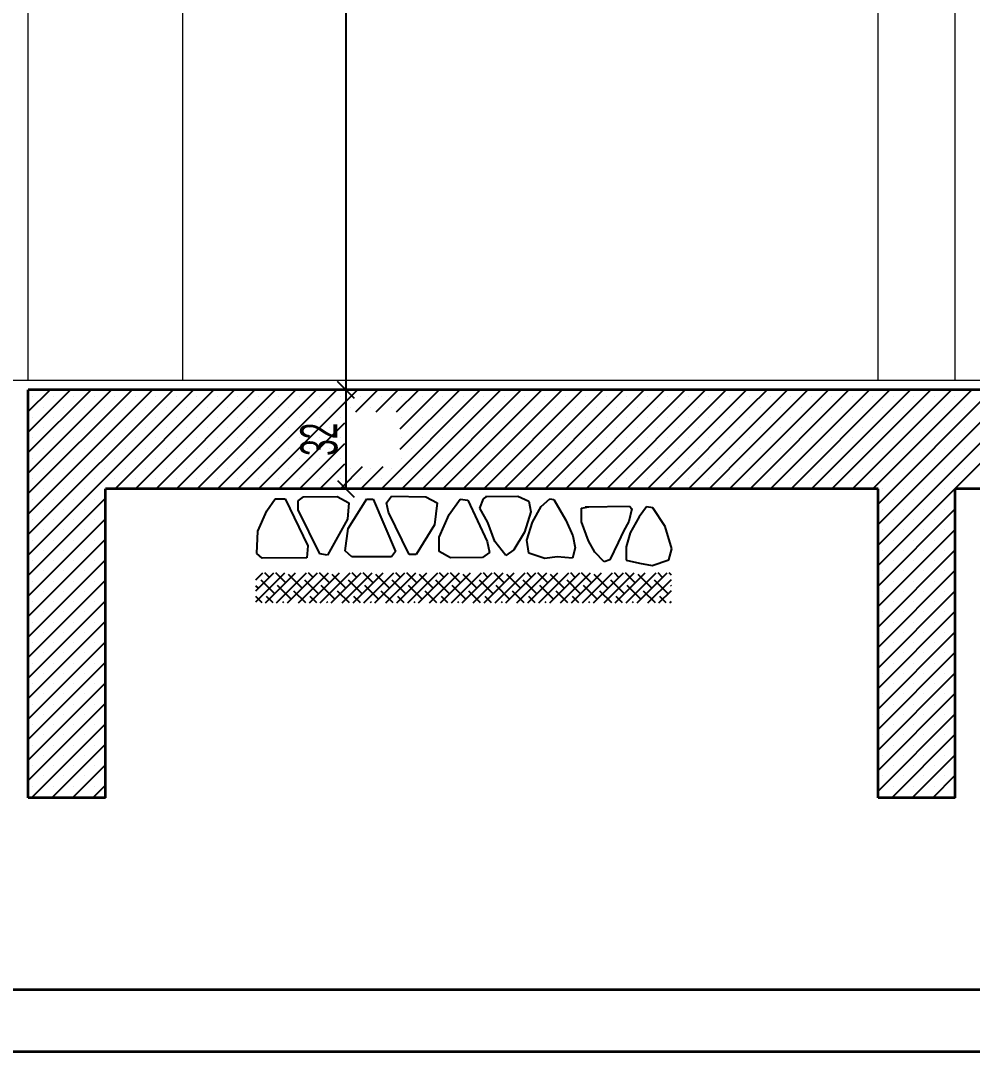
# Model space of a CAD drawing. Header units: inches. Extents: x -7543 to -822, y 102837 to 190349.
# Drawn here: x -828.3055 to -828.2439, y 102836.6651 to 102836.7318 of the extents above; entities that cross this region are included whole.
import ezdxf

# ---------------------------------------------------------------- set-up
doc = ezdxf.new("R2010")
doc.units = ezdxf.units.IN
doc.header["$MEASUREMENT"] = 0
doc.layers.get('0').update_dxf_attribs({"lineweight": 25})
doc.layers.add('DUVAR', color=7, linetype='Continuous', lineweight=35, true_color=0xfc4642)
doc.layers.add('KAPI', color=7, linetype='Continuous', lineweight=18, true_color=0xffb360)
for name, color, linetype, lineweight in [('ICOL', 55, 'Continuous', 25), ('SIVA', 150, 'Continuous', 15), ('TARAMA', 8, 'Continuous', 25)]:
    doc.layers.add(name, color=color, linetype=linetype, lineweight=lineweight)
doc.styles.add('OLCU', font='tromand.shx', dxfattribs={"width": 0.6, "height": 12})

# ---------------------------------------------------------------- blocks, each defined once
blk = doc.blocks.new('_Oblique')
at = {"color": 0, "linetype": 'ByBlock', "lineweight": -2}
blk.add_line((-0.5, -0.5), (0.5, 0.5), dxfattribs=at)

msp = doc.modelspace()

# ---------------------------------------------------------------- linework, layer by layer
at = {"layer": 'DUVAR'}
for p, q in [((-828.129018, 102836.707885), (-828.305018, 102836.707885)), ((-828.305018, 102836.681485), (-828.305018, 102836.707885)), ((-828.300018, 102836.681485), (-828.300018, 102836.701485)), ((-828.250018, 102836.701485), (-828.300018, 102836.701485)), ((-828.250018, 102836.681485), (-828.250018, 102836.701485)), ((-828.134518, 102836.701485), (-828.245018, 102836.701485)), ((-828.245018, 102836.681485), (-828.245018, 102836.701485)), ((-828.300018, 102836.681485), (-828.305018, 102836.681485)), ((-828.245018, 102836.681485), (-828.250018, 102836.681485)), ((-837.601065, 102836.669085), (-821.993555, 102836.669085)), ((-837.605065, 102836.665085), (-821.989555, 102836.665085))]:
    msp.add_line(p, q, dxfattribs=at)
at = {"layer": 'ICOL'}
for p, q in [((-828.284468, 102836.797885), (-828.284468, 102836.707885)), ((-828.284468, 102836.707885), (-828.284468, 102836.701485))]:
    msp.add_line(p, q, dxfattribs=at)
at = {"layer": 'ICOL', "color": 53}
for p, q in [((-828.287337, 102836.707885), (-828.283628, 102836.707885)), ((-828.287337, 102836.707885), (-828.283628, 102836.707885)), ((-828.288993, 102836.701485), (-828.283628, 102836.701485))]:
    msp.add_line(p, q, dxfattribs=at)
at = {"layer": 'KAPI'}
for p, q in [((-828.305018, 102836.708485), (-828.305018, 102836.790985)), ((-828.295018, 102836.708485), (-828.295018, 102836.790985)), ((-828.250018, 102836.708485), (-828.250018, 102836.790985)), ((-828.245018, 102836.708485), (-828.245018, 102836.790985))]:
    msp.add_line(p, q, dxfattribs=at)
at = {"layer": 'SIVA'}
msp.add_line((-828.135018, 102836.708485), (-828.334418, 102836.708485), dxfattribs=at)
at = {"layer": 'TARAMA'}
for p, q in [((-828.305018, 102836.7078), (-828.304933, 102836.707885)), ((-828.305018, 102836.706474), (-828.303607, 102836.707885)), ((-828.305018, 102836.705148), (-828.302281, 102836.707885)), ((-828.305018, 102836.703823), (-828.300955, 102836.707885)), ((-828.305018, 102836.702497), (-828.29963, 102836.707885)), ((-828.305018, 102836.701171), (-828.298304, 102836.707885)), ((-828.305018, 102836.699845), (-828.296978, 102836.707885)), ((-828.305018, 102836.698519), (-828.295652, 102836.707885)), ((-828.305018, 102836.697194), (-828.294326, 102836.707885)), ((-828.299401, 102836.701485), (-828.293001, 102836.707885)), ((-828.298075, 102836.701485), (-828.291675, 102836.707885)), ((-828.296749, 102836.701485), (-828.290349, 102836.707885)), ((-828.295423, 102836.701485), (-828.289023, 102836.707885)), ((-828.294097, 102836.701485), (-828.287697, 102836.707885)), ((-828.292771, 102836.701485), (-828.286371, 102836.707885)), ((-828.291446, 102836.701485), (-828.285046, 102836.707885)), ((-828.29012, 102836.701485), (-828.28372, 102836.707885)), ((-828.283828, 102836.70645), (-828.282394, 102836.707885)), ((-828.282502, 102836.70645), (-828.281068, 102836.707885)), ((-828.282165, 102836.701485), (-828.275765, 102836.707885)), ((-828.281177, 102836.70645), (-828.279742, 102836.707885)), ((-828.28094, 102836.705361), (-828.278416, 102836.707885)), ((-828.28094, 102836.704035), (-828.277091, 102836.707885)), ((-828.280839, 102836.701485), (-828.274439, 102836.707885)), ((-828.279513, 102836.701485), (-828.273113, 102836.707885)), ((-828.278187, 102836.701485), (-828.271787, 102836.707885)), ((-828.276862, 102836.701485), (-828.270462, 102836.707885)), ((-828.275536, 102836.701485), (-828.269136, 102836.707885)), ((-828.27421, 102836.701485), (-828.26781, 102836.707885)), ((-828.272884, 102836.701485), (-828.266484, 102836.707885)), ((-828.271558, 102836.701485), (-828.265158, 102836.707885)), ((-828.270232, 102836.701485), (-828.263832, 102836.707885)), ((-828.268907, 102836.701485), (-828.262507, 102836.707885)), ((-828.267581, 102836.701485), (-828.261181, 102836.707885)), ((-828.266255, 102836.701485), (-828.259855, 102836.707885)), ((-828.264929, 102836.701485), (-828.258529, 102836.707885)), ((-828.258306, 102836.706782), (-828.257203, 102836.707885)), ((-828.258306, 102836.705456), (-828.255877, 102836.707885)), ((-828.258306, 102836.70413), (-828.254552, 102836.707885)), ((-828.258306, 102836.702804), (-828.253226, 102836.707885)), ((-828.2583, 102836.701485), (-828.2519, 102836.707885)), ((-828.256974, 102836.701485), (-828.250574, 102836.707885)), ((-828.255648, 102836.701485), (-828.249248, 102836.707885)), ((-828.254322, 102836.701485), (-828.247922, 102836.707885)), ((-828.252997, 102836.701485), (-828.246597, 102836.707885)), ((-828.251671, 102836.701485), (-828.245271, 102836.707885)), ((-828.250345, 102836.701485), (-828.243945, 102836.707885)), ((-828.250018, 102836.700486), (-828.242619, 102836.707885)), ((-828.250018, 102836.699161), (-828.241293, 102836.707885)), ((-828.250018, 102836.697835), (-828.239968, 102836.707885)), ((-828.250018, 102836.696509), (-828.238642, 102836.707885)), ((-828.30472, 102836.707435), (-828.30472, 102836.707435)), ((-828.303394, 102836.707435), (-828.303394, 102836.707435)), ((-828.302069, 102836.707435), (-828.302069, 102836.707435)), ((-828.300743, 102836.707435), (-828.300743, 102836.707435)), ((-828.299417, 102836.707435), (-828.299417, 102836.707435)), ((-828.298091, 102836.707435), (-828.298091, 102836.707435)), ((-828.296765, 102836.707435), (-828.296765, 102836.707435)), ((-828.295439, 102836.707435), (-828.295439, 102836.707435)), ((-828.294114, 102836.707435), (-828.294114, 102836.707435)), ((-828.292788, 102836.707435), (-828.292788, 102836.707435)), ((-828.291462, 102836.707435), (-828.291462, 102836.707435)), ((-828.290136, 102836.707435), (-828.290136, 102836.707435)), ((-828.28881, 102836.707435), (-828.28881, 102836.707435)), ((-828.287484, 102836.707435), (-828.287484, 102836.707435)), ((-828.286159, 102836.707435), (-828.286159, 102836.707435)), ((-828.284833, 102836.707435), (-828.284833, 102836.707435)), ((-828.283507, 102836.707435), (-828.283507, 102836.707435)), ((-828.282181, 102836.707435), (-828.282181, 102836.707435)), ((-828.280855, 102836.707435), (-828.280855, 102836.707435)), ((-828.279529, 102836.707435), (-828.279529, 102836.707435)), ((-828.278204, 102836.707435), (-828.278204, 102836.707435)), ((-828.276878, 102836.707435), (-828.276878, 102836.707435)), ((-828.275552, 102836.707435), (-828.275552, 102836.707435)), ((-828.274226, 102836.707435), (-828.274226, 102836.707435)), ((-828.2729, 102836.707435), (-828.2729, 102836.707435)), ((-828.271575, 102836.707435), (-828.271575, 102836.707435)), ((-828.270249, 102836.707435), (-828.270249, 102836.707435)), ((-828.268923, 102836.707435), (-828.268923, 102836.707435)), ((-828.267597, 102836.707435), (-828.267597, 102836.707435)), ((-828.266271, 102836.707435), (-828.266271, 102836.707435)), ((-828.264945, 102836.707435), (-828.264945, 102836.707435)), ((-828.26362, 102836.707435), (-828.26362, 102836.707435)), ((-828.262294, 102836.707435), (-828.262294, 102836.707435)), ((-828.260968, 102836.707435), (-828.260968, 102836.707435)), ((-828.259642, 102836.707435), (-828.259642, 102836.707435)), ((-828.258316, 102836.707435), (-828.258316, 102836.707435)), ((-828.25699, 102836.707435), (-828.25699, 102836.707435)), ((-828.255665, 102836.707435), (-828.255665, 102836.707435)), ((-828.254339, 102836.707435), (-828.254339, 102836.707435)), ((-828.253013, 102836.707435), (-828.253013, 102836.707435)), ((-828.251687, 102836.707435), (-828.251687, 102836.707435)), ((-828.250361, 102836.707435), (-828.250361, 102836.707435)), ((-828.249036, 102836.707435), (-828.249036, 102836.707435)), ((-828.24771, 102836.707435), (-828.24771, 102836.707435)), ((-828.246384, 102836.707435), (-828.246384, 102836.707435)), ((-828.245058, 102836.707435), (-828.245058, 102836.707435)), ((-828.304057, 102836.706772), (-828.304057, 102836.706772)), ((-828.302731, 102836.706772), (-828.302731, 102836.706772)), ((-828.301406, 102836.706772), (-828.301406, 102836.706772)), ((-828.30008, 102836.706772), (-828.30008, 102836.706772)), ((-828.298754, 102836.706772), (-828.298754, 102836.706772)), ((-828.297428, 102836.706772), (-828.297428, 102836.706772)), ((-828.296102, 102836.706772), (-828.296102, 102836.706772)), ((-828.294776, 102836.706772), (-828.294776, 102836.706772)), ((-828.293451, 102836.706772), (-828.293451, 102836.706772)), ((-828.292125, 102836.706772), (-828.292125, 102836.706772)), ((-828.290799, 102836.706772), (-828.290799, 102836.706772)), ((-828.289473, 102836.706772), (-828.289473, 102836.706772)), ((-828.288147, 102836.706772), (-828.288147, 102836.706772)), ((-828.286822, 102836.706772), (-828.286822, 102836.706772)), ((-828.285496, 102836.706772), (-828.285496, 102836.706772)), ((-828.28417, 102836.706772), (-828.28417, 102836.706772)), ((-828.282844, 102836.706772), (-828.282844, 102836.706772)), ((-828.281518, 102836.706772), (-828.281518, 102836.706772)), ((-828.280192, 102836.706772), (-828.280192, 102836.706772)), ((-828.278867, 102836.706772), (-828.278867, 102836.706772)), ((-828.277541, 102836.706772), (-828.277541, 102836.706772)), ((-828.276215, 102836.706772), (-828.276215, 102836.706772)), ((-828.274889, 102836.706772), (-828.274889, 102836.706772)), ((-828.273563, 102836.706772), (-828.273563, 102836.706772)), ((-828.272237, 102836.706772), (-828.272237, 102836.706772)), ((-828.270912, 102836.706772), (-828.270912, 102836.706772)), ((-828.269586, 102836.706772), (-828.269586, 102836.706772)), ((-828.26826, 102836.706772), (-828.26826, 102836.706772)), ((-828.266934, 102836.706772), (-828.266934, 102836.706772)), ((-828.265608, 102836.706772), (-828.265608, 102836.706772)), ((-828.264283, 102836.706772), (-828.264283, 102836.706772)), ((-828.263603, 102836.701485), (-828.258306, 102836.706782)), ((-828.262957, 102836.706772), (-828.262957, 102836.706772)), ((-828.261631, 102836.706772), (-828.261631, 102836.706772)), ((-828.260305, 102836.706772), (-828.260305, 102836.706772)), ((-828.258979, 102836.706772), (-828.258979, 102836.706772)), ((-828.257653, 102836.706772), (-828.257653, 102836.706772)), ((-828.256328, 102836.706772), (-828.256328, 102836.706772)), ((-828.255002, 102836.706772), (-828.255002, 102836.706772)), ((-828.253676, 102836.706772), (-828.253676, 102836.706772)), ((-828.25235, 102836.706772), (-828.25235, 102836.706772)), ((-828.251024, 102836.706772), (-828.251024, 102836.706772)), ((-828.249698, 102836.706772), (-828.249698, 102836.706772)), ((-828.248373, 102836.706772), (-828.248373, 102836.706772)), ((-828.247047, 102836.706772), (-828.247047, 102836.706772)), ((-828.245721, 102836.706772), (-828.245721, 102836.706772)), ((-828.244395, 102836.706772), (-828.244395, 102836.706772)), ((-828.30472, 102836.706109), (-828.30472, 102836.706109)), ((-828.303394, 102836.706109), (-828.303394, 102836.706109)), ((-828.302069, 102836.706109), (-828.302069, 102836.706109)), ((-828.300743, 102836.706109), (-828.300743, 102836.706109)), ((-828.299417, 102836.706109), (-828.299417, 102836.706109)), ((-828.298091, 102836.706109), (-828.298091, 102836.706109)), ((-828.296765, 102836.706109), (-828.296765, 102836.706109)), ((-828.295439, 102836.706109), (-828.295439, 102836.706109)), ((-828.294114, 102836.706109), (-828.294114, 102836.706109)), ((-828.292788, 102836.706109), (-828.292788, 102836.706109)), ((-828.291462, 102836.706109), (-828.291462, 102836.706109)), ((-828.290136, 102836.706109), (-828.290136, 102836.706109)), ((-828.28881, 102836.706109), (-828.28881, 102836.706109)), ((-828.288794, 102836.701485), (-828.28454, 102836.705738)), ((-828.287484, 102836.706109), (-828.287484, 102836.706109)), ((-828.286159, 102836.706109), (-828.286159, 102836.706109)), ((-828.284833, 102836.706109), (-828.284833, 102836.706109)), ((-828.280855, 102836.706109), (-828.280855, 102836.706109)), ((-828.279529, 102836.706109), (-828.279529, 102836.706109)), ((-828.278204, 102836.706109), (-828.278204, 102836.706109)), ((-828.276878, 102836.706109), (-828.276878, 102836.706109)), ((-828.275552, 102836.706109), (-828.275552, 102836.706109)), ((-828.274226, 102836.706109), (-828.274226, 102836.706109)), ((-828.2729, 102836.706109), (-828.2729, 102836.706109)), ((-828.271575, 102836.706109), (-828.271575, 102836.706109)), ((-828.270249, 102836.706109), (-828.270249, 102836.706109)), ((-828.268923, 102836.706109), (-828.268923, 102836.706109)), ((-828.267597, 102836.706109), (-828.267597, 102836.706109)), ((-828.266271, 102836.706109), (-828.266271, 102836.706109)), ((-828.264945, 102836.706109), (-828.264945, 102836.706109)), ((-828.26362, 102836.706109), (-828.26362, 102836.706109)), ((-828.262294, 102836.706109), (-828.262294, 102836.706109)), ((-828.260968, 102836.706109), (-828.260968, 102836.706109)), ((-828.259642, 102836.706109), (-828.259642, 102836.706109)), ((-828.258316, 102836.706109), (-828.258316, 102836.706109)), ((-828.25699, 102836.706109), (-828.25699, 102836.706109)), ((-828.255665, 102836.706109), (-828.255665, 102836.706109)), ((-828.254339, 102836.706109), (-828.254339, 102836.706109)), ((-828.253013, 102836.706109), (-828.253013, 102836.706109)), ((-828.251687, 102836.706109), (-828.251687, 102836.706109)), ((-828.250361, 102836.706109), (-828.250361, 102836.706109)), ((-828.249036, 102836.706109), (-828.249036, 102836.706109)), ((-828.24771, 102836.706109), (-828.24771, 102836.706109)), ((-828.246384, 102836.706109), (-828.246384, 102836.706109)), ((-828.245058, 102836.706109), (-828.245058, 102836.706109)), ((-828.304057, 102836.705446), (-828.304057, 102836.705446)), ((-828.302731, 102836.705446), (-828.302731, 102836.705446)), ((-828.301406, 102836.705446), (-828.301406, 102836.705446)), ((-828.30008, 102836.705446), (-828.30008, 102836.705446)), ((-828.298754, 102836.705446), (-828.298754, 102836.705446)), ((-828.297428, 102836.705446), (-828.297428, 102836.705446)), ((-828.296102, 102836.705446), (-828.296102, 102836.705446)), ((-828.294776, 102836.705446), (-828.294776, 102836.705446)), ((-828.293451, 102836.705446), (-828.293451, 102836.705446)), ((-828.292125, 102836.705446), (-828.292125, 102836.705446)), ((-828.290799, 102836.705446), (-828.290799, 102836.705446)), ((-828.289473, 102836.705446), (-828.289473, 102836.705446)), ((-828.288147, 102836.705446), (-828.288147, 102836.705446)), ((-828.286822, 102836.705446), (-828.286822, 102836.705446)), ((-828.285496, 102836.705446), (-828.285496, 102836.705446)), ((-828.280192, 102836.705446), (-828.280192, 102836.705446)), ((-828.278867, 102836.705446), (-828.278867, 102836.705446)), ((-828.277541, 102836.705446), (-828.277541, 102836.705446)), ((-828.276215, 102836.705446), (-828.276215, 102836.705446)), ((-828.274889, 102836.705446), (-828.274889, 102836.705446)), ((-828.273563, 102836.705446), (-828.273563, 102836.705446)), ((-828.272237, 102836.705446), (-828.272237, 102836.705446)), ((-828.270912, 102836.705446), (-828.270912, 102836.705446)), ((-828.269586, 102836.705446), (-828.269586, 102836.705446)), ((-828.26826, 102836.705446), (-828.26826, 102836.705446)), ((-828.266934, 102836.705446), (-828.266934, 102836.705446)), ((-828.265608, 102836.705446), (-828.265608, 102836.705446)), ((-828.264283, 102836.705446), (-828.264283, 102836.705446)), ((-828.262957, 102836.705446), (-828.262957, 102836.705446)), ((-828.262277, 102836.701485), (-828.258306, 102836.705456)), ((-828.261631, 102836.705446), (-828.261631, 102836.705446)), ((-828.260305, 102836.705446), (-828.260305, 102836.705446)), ((-828.258979, 102836.705446), (-828.258979, 102836.705446)), ((-828.257653, 102836.705446), (-828.257653, 102836.705446)), ((-828.256328, 102836.705446), (-828.256328, 102836.705446)), ((-828.255002, 102836.705446), (-828.255002, 102836.705446)), ((-828.253676, 102836.705446), (-828.253676, 102836.705446)), ((-828.25235, 102836.705446), (-828.25235, 102836.705446)), ((-828.251024, 102836.705446), (-828.251024, 102836.705446)), ((-828.249698, 102836.705446), (-828.249698, 102836.705446)), ((-828.248373, 102836.705446), (-828.248373, 102836.705446)), ((-828.247047, 102836.705446), (-828.247047, 102836.705446)), ((-828.245721, 102836.705446), (-828.245721, 102836.705446)), ((-828.244395, 102836.705446), (-828.244395, 102836.705446)), ((-828.30472, 102836.704783), (-828.30472, 102836.704783)), ((-828.303394, 102836.704783), (-828.303394, 102836.704783)), ((-828.302069, 102836.704783), (-828.302069, 102836.704783)), ((-828.300743, 102836.704783), (-828.300743, 102836.704783)), ((-828.299417, 102836.704783), (-828.299417, 102836.704783)), ((-828.298091, 102836.704783), (-828.298091, 102836.704783)), ((-828.296765, 102836.704783), (-828.296765, 102836.704783)), ((-828.295439, 102836.704783), (-828.295439, 102836.704783)), ((-828.294114, 102836.704783), (-828.294114, 102836.704783)), ((-828.292788, 102836.704783), (-828.292788, 102836.704783)), ((-828.291462, 102836.704783), (-828.291462, 102836.704783)), ((-828.290136, 102836.704783), (-828.290136, 102836.704783)), ((-828.28881, 102836.704783), (-828.28881, 102836.704783)), ((-828.287484, 102836.704783), (-828.287484, 102836.704783)), ((-828.287468, 102836.701485), (-828.28454, 102836.704412)), ((-828.286159, 102836.704783), (-828.286159, 102836.704783)), ((-828.284833, 102836.704783), (-828.284833, 102836.704783)), ((-828.280855, 102836.704783), (-828.280855, 102836.704783)), ((-828.279529, 102836.704783), (-828.279529, 102836.704783)), ((-828.278204, 102836.704783), (-828.278204, 102836.704783)), ((-828.276878, 102836.704783), (-828.276878, 102836.704783)), ((-828.275552, 102836.704783), (-828.275552, 102836.704783)), ((-828.274226, 102836.704783), (-828.274226, 102836.704783)), ((-828.2729, 102836.704783), (-828.2729, 102836.704783)), ((-828.271575, 102836.704783), (-828.271575, 102836.704783)), ((-828.270249, 102836.704783), (-828.270249, 102836.704783)), ((-828.268923, 102836.704783), (-828.268923, 102836.704783)), ((-828.267597, 102836.704783), (-828.267597, 102836.704783)), ((-828.266271, 102836.704783), (-828.266271, 102836.704783)), ((-828.264945, 102836.704783), (-828.264945, 102836.704783)), ((-828.26362, 102836.704783), (-828.26362, 102836.704783)), ((-828.262294, 102836.704783), (-828.262294, 102836.704783)), ((-828.260968, 102836.704783), (-828.260968, 102836.704783)), ((-828.260952, 102836.701485), (-828.258306, 102836.70413)), ((-828.259642, 102836.704783), (-828.259642, 102836.704783)), ((-828.258316, 102836.704783), (-828.258316, 102836.704783)), ((-828.25699, 102836.704783), (-828.25699, 102836.704783)), ((-828.255665, 102836.704783), (-828.255665, 102836.704783)), ((-828.254339, 102836.704783), (-828.254339, 102836.704783)), ((-828.253013, 102836.704783), (-828.253013, 102836.704783)), ((-828.251687, 102836.704783), (-828.251687, 102836.704783)), ((-828.250361, 102836.704783), (-828.250361, 102836.704783)), ((-828.249036, 102836.704783), (-828.249036, 102836.704783)), ((-828.24771, 102836.704783), (-828.24771, 102836.704783)), ((-828.246384, 102836.704783), (-828.246384, 102836.704783)), ((-828.245058, 102836.704783), (-828.245058, 102836.704783)), ((-828.304057, 102836.70412), (-828.304057, 102836.70412)), ((-828.302731, 102836.70412), (-828.302731, 102836.70412)), ((-828.301406, 102836.70412), (-828.301406, 102836.70412)), ((-828.30008, 102836.70412), (-828.30008, 102836.70412)), ((-828.298754, 102836.70412), (-828.298754, 102836.70412)), ((-828.297428, 102836.70412), (-828.297428, 102836.70412)), ((-828.296102, 102836.70412), (-828.296102, 102836.70412)), ((-828.294776, 102836.70412), (-828.294776, 102836.70412)), ((-828.293451, 102836.70412), (-828.293451, 102836.70412)), ((-828.292125, 102836.70412), (-828.292125, 102836.70412)), ((-828.290799, 102836.70412), (-828.290799, 102836.70412)), ((-828.289473, 102836.70412), (-828.289473, 102836.70412)), ((-828.288147, 102836.70412), (-828.288147, 102836.70412)), ((-828.286822, 102836.70412), (-828.286822, 102836.70412)), ((-828.285496, 102836.70412), (-828.285496, 102836.70412)), ((-828.280192, 102836.70412), (-828.280192, 102836.70412)), ((-828.278867, 102836.70412), (-828.278867, 102836.70412)), ((-828.277541, 102836.70412), (-828.277541, 102836.70412)), ((-828.276215, 102836.70412), (-828.276215, 102836.70412)), ((-828.274889, 102836.70412), (-828.274889, 102836.70412)), ((-828.273563, 102836.70412), (-828.273563, 102836.70412)), ((-828.272237, 102836.70412), (-828.272237, 102836.70412)), ((-828.270912, 102836.70412), (-828.270912, 102836.70412)), ((-828.269586, 102836.70412), (-828.269586, 102836.70412)), ((-828.26826, 102836.70412), (-828.26826, 102836.70412)), ((-828.266934, 102836.70412), (-828.266934, 102836.70412)), ((-828.265608, 102836.70412), (-828.265608, 102836.70412)), ((-828.264283, 102836.70412), (-828.264283, 102836.70412)), ((-828.262957, 102836.70412), (-828.262957, 102836.70412)), ((-828.261631, 102836.70412), (-828.261631, 102836.70412)), ((-828.260305, 102836.70412), (-828.260305, 102836.70412)), ((-828.258979, 102836.70412), (-828.258979, 102836.70412)), ((-828.257653, 102836.70412), (-828.257653, 102836.70412)), ((-828.256328, 102836.70412), (-828.256328, 102836.70412)), ((-828.255002, 102836.70412), (-828.255002, 102836.70412)), ((-828.253676, 102836.70412), (-828.253676, 102836.70412)), ((-828.25235, 102836.70412), (-828.25235, 102836.70412)), ((-828.251024, 102836.70412), (-828.251024, 102836.70412)), ((-828.249698, 102836.70412), (-828.249698, 102836.70412)), ((-828.248373, 102836.70412), (-828.248373, 102836.70412)), ((-828.247047, 102836.70412), (-828.247047, 102836.70412)), ((-828.245721, 102836.70412), (-828.245721, 102836.70412)), ((-828.244395, 102836.70412), (-828.244395, 102836.70412)), ((-828.30472, 102836.703457), (-828.30472, 102836.703457)), ((-828.304057, 102836.702794), (-828.304057, 102836.702794)), ((-828.303394, 102836.703457), (-828.303394, 102836.703457)), ((-828.302731, 102836.702794), (-828.302731, 102836.702794)), ((-828.302069, 102836.703457), (-828.302069, 102836.703457)), ((-828.301406, 102836.702794), (-828.301406, 102836.702794)), ((-828.300743, 102836.703457), (-828.300743, 102836.703457)), ((-828.30008, 102836.702794), (-828.30008, 102836.702794)), ((-828.299417, 102836.703457), (-828.299417, 102836.703457)), ((-828.298754, 102836.702794), (-828.298754, 102836.702794)), ((-828.298091, 102836.703457), (-828.298091, 102836.703457)), ((-828.297428, 102836.702794), (-828.297428, 102836.702794)), ((-828.296765, 102836.703457), (-828.296765, 102836.703457)), ((-828.296102, 102836.702794), (-828.296102, 102836.702794)), ((-828.295439, 102836.703457), (-828.295439, 102836.703457)), ((-828.294776, 102836.702794), (-828.294776, 102836.702794)), ((-828.294114, 102836.703457), (-828.294114, 102836.703457)), ((-828.293451, 102836.702794), (-828.293451, 102836.702794)), ((-828.292788, 102836.703457), (-828.292788, 102836.703457)), ((-828.292125, 102836.702794), (-828.292125, 102836.702794)), ((-828.291462, 102836.703457), (-828.291462, 102836.703457)), ((-828.290799, 102836.702794), (-828.290799, 102836.702794)), ((-828.290136, 102836.703457), (-828.290136, 102836.703457)), ((-828.289473, 102836.702794), (-828.289473, 102836.702794)), ((-828.28881, 102836.703457), (-828.28881, 102836.703457)), ((-828.288147, 102836.702794), (-828.288147, 102836.702794)), ((-828.287484, 102836.703457), (-828.287484, 102836.703457)), ((-828.286822, 102836.702794), (-828.286822, 102836.702794)), ((-828.286159, 102836.703457), (-828.286159, 102836.703457)), ((-828.286142, 102836.701485), (-828.28454, 102836.703087)), ((-828.285496, 102836.702794), (-828.285496, 102836.702794)), ((-828.284833, 102836.703457), (-828.284833, 102836.703457)), ((-828.284816, 102836.701485), (-828.283382, 102836.702919)), ((-828.28417, 102836.702794), (-828.28417, 102836.702794)), ((-828.283491, 102836.701485), (-828.282056, 102836.702919)), ((-828.282844, 102836.702794), (-828.282844, 102836.702794)), ((-828.281518, 102836.702794), (-828.281518, 102836.702794)), ((-828.280855, 102836.703457), (-828.280855, 102836.703457)), ((-828.280192, 102836.702794), (-828.280192, 102836.702794)), ((-828.279529, 102836.703457), (-828.279529, 102836.703457)), ((-828.278867, 102836.702794), (-828.278867, 102836.702794)), ((-828.278204, 102836.703457), (-828.278204, 102836.703457)), ((-828.277541, 102836.702794), (-828.277541, 102836.702794)), ((-828.276878, 102836.703457), (-828.276878, 102836.703457)), ((-828.276215, 102836.702794), (-828.276215, 102836.702794)), ((-828.275552, 102836.703457), (-828.275552, 102836.703457)), ((-828.274889, 102836.702794), (-828.274889, 102836.702794)), ((-828.274226, 102836.703457), (-828.274226, 102836.703457)), ((-828.273563, 102836.702794), (-828.273563, 102836.702794)), ((-828.2729, 102836.703457), (-828.2729, 102836.703457)), ((-828.272237, 102836.702794), (-828.272237, 102836.702794)), ((-828.271575, 102836.703457), (-828.271575, 102836.703457)), ((-828.270912, 102836.702794), (-828.270912, 102836.702794)), ((-828.270249, 102836.703457), (-828.270249, 102836.703457)), ((-828.269586, 102836.702794), (-828.269586, 102836.702794)), ((-828.268923, 102836.703457), (-828.268923, 102836.703457)), ((-828.26826, 102836.702794), (-828.26826, 102836.702794)), ((-828.267597, 102836.703457), (-828.267597, 102836.703457)), ((-828.266934, 102836.702794), (-828.266934, 102836.702794)), ((-828.266271, 102836.703457), (-828.266271, 102836.703457)), ((-828.265608, 102836.702794), (-828.265608, 102836.702794)), ((-828.264945, 102836.703457), (-828.264945, 102836.703457)), ((-828.264283, 102836.702794), (-828.264283, 102836.702794)), ((-828.26362, 102836.703457), (-828.26362, 102836.703457)), ((-828.262957, 102836.702794), (-828.262957, 102836.702794)), ((-828.262294, 102836.703457), (-828.262294, 102836.703457)), ((-828.261631, 102836.702794), (-828.261631, 102836.702794)), ((-828.260968, 102836.703457), (-828.260968, 102836.703457)), ((-828.260305, 102836.702794), (-828.260305, 102836.702794)), ((-828.259642, 102836.703457), (-828.259642, 102836.703457)), ((-828.259626, 102836.701485), (-828.258306, 102836.702804)), ((-828.258979, 102836.702794), (-828.258979, 102836.702794)), ((-828.258316, 102836.703457), (-828.258316, 102836.703457)), ((-828.257653, 102836.702794), (-828.257653, 102836.702794)), ((-828.25699, 102836.703457), (-828.25699, 102836.703457)), ((-828.256328, 102836.702794), (-828.256328, 102836.702794)), ((-828.255665, 102836.703457), (-828.255665, 102836.703457)), ((-828.255002, 102836.702794), (-828.255002, 102836.702794)), ((-828.254339, 102836.703457), (-828.254339, 102836.703457)), ((-828.253676, 102836.702794), (-828.253676, 102836.702794)), ((-828.253013, 102836.703457), (-828.253013, 102836.703457)), ((-828.25235, 102836.702794), (-828.25235, 102836.702794)), ((-828.251687, 102836.703457), (-828.251687, 102836.703457)), ((-828.251024, 102836.702794), (-828.251024, 102836.702794)), ((-828.250361, 102836.703457), (-828.250361, 102836.703457)), ((-828.249698, 102836.702794), (-828.249698, 102836.702794)), ((-828.249036, 102836.703457), (-828.249036, 102836.703457)), ((-828.248373, 102836.702794), (-828.248373, 102836.702794)), ((-828.24771, 102836.703457), (-828.24771, 102836.703457)), ((-828.247047, 102836.702794), (-828.247047, 102836.702794)), ((-828.246384, 102836.703457), (-828.246384, 102836.703457)), ((-828.245721, 102836.702794), (-828.245721, 102836.702794)), ((-828.245058, 102836.703457), (-828.245058, 102836.703457)), ((-828.244395, 102836.702794), (-828.244395, 102836.702794)), ((-828.30472, 102836.702131), (-828.30472, 102836.702131)), ((-828.303394, 102836.702131), (-828.303394, 102836.702131)), ((-828.302069, 102836.702131), (-828.302069, 102836.702131)), ((-828.300743, 102836.702131), (-828.300743, 102836.702131)), ((-828.299417, 102836.702131), (-828.299417, 102836.702131)), ((-828.298091, 102836.702131), (-828.298091, 102836.702131)), ((-828.296765, 102836.702131), (-828.296765, 102836.702131)), ((-828.295439, 102836.702131), (-828.295439, 102836.702131)), ((-828.294114, 102836.702131), (-828.294114, 102836.702131)), ((-828.292788, 102836.702131), (-828.292788, 102836.702131)), ((-828.291462, 102836.702131), (-828.291462, 102836.702131)), ((-828.290136, 102836.702131), (-828.290136, 102836.702131)), ((-828.28881, 102836.702131), (-828.28881, 102836.702131)), ((-828.287484, 102836.702131), (-828.287484, 102836.702131)), ((-828.286159, 102836.702131), (-828.286159, 102836.702131)), ((-828.284833, 102836.702131), (-828.284833, 102836.702131)), ((-828.283507, 102836.702131), (-828.283507, 102836.702131)), ((-828.282181, 102836.702131), (-828.282181, 102836.702131)), ((-828.280855, 102836.702131), (-828.280855, 102836.702131)), ((-828.279529, 102836.702131), (-828.279529, 102836.702131)), ((-828.278204, 102836.702131), (-828.278204, 102836.702131)), ((-828.276878, 102836.702131), (-828.276878, 102836.702131)), ((-828.275552, 102836.702131), (-828.275552, 102836.702131)), ((-828.274226, 102836.702131), (-828.274226, 102836.702131)), ((-828.2729, 102836.702131), (-828.2729, 102836.702131)), ((-828.271575, 102836.702131), (-828.271575, 102836.702131)), ((-828.270249, 102836.702131), (-828.270249, 102836.702131)), ((-828.268923, 102836.702131), (-828.268923, 102836.702131)), ((-828.267597, 102836.702131), (-828.267597, 102836.702131)), ((-828.266271, 102836.702131), (-828.266271, 102836.702131)), ((-828.264945, 102836.702131), (-828.264945, 102836.702131)), ((-828.26362, 102836.702131), (-828.26362, 102836.702131)), ((-828.262294, 102836.702131), (-828.262294, 102836.702131)), ((-828.260968, 102836.702131), (-828.260968, 102836.702131)), ((-828.259642, 102836.702131), (-828.259642, 102836.702131)), ((-828.258316, 102836.702131), (-828.258316, 102836.702131)), ((-828.25699, 102836.702131), (-828.25699, 102836.702131)), ((-828.255665, 102836.702131), (-828.255665, 102836.702131)), ((-828.254339, 102836.702131), (-828.254339, 102836.702131)), ((-828.253013, 102836.702131), (-828.253013, 102836.702131)), ((-828.251687, 102836.702131), (-828.251687, 102836.702131)), ((-828.250361, 102836.702131), (-828.250361, 102836.702131)), ((-828.249036, 102836.702131), (-828.249036, 102836.702131)), ((-828.24771, 102836.702131), (-828.24771, 102836.702131)), ((-828.246384, 102836.702131), (-828.246384, 102836.702131)), ((-828.245058, 102836.702131), (-828.245058, 102836.702131)), ((-828.304057, 102836.701468), (-828.304057, 102836.701468)), ((-828.302731, 102836.701468), (-828.302731, 102836.701468)), ((-828.301406, 102836.701468), (-828.301406, 102836.701468)), ((-828.30008, 102836.701468), (-828.30008, 102836.701468)), ((-828.249698, 102836.701468), (-828.249698, 102836.701468)), ((-828.248373, 102836.701468), (-828.248373, 102836.701468)), ((-828.247047, 102836.701468), (-828.247047, 102836.701468)), ((-828.245721, 102836.701468), (-828.245721, 102836.701468)), ((-828.305018, 102836.695868), (-828.300018, 102836.700868)), ((-828.30472, 102836.700805), (-828.30472, 102836.700805)), ((-828.303394, 102836.700805), (-828.303394, 102836.700805)), ((-828.302069, 102836.700805), (-828.302069, 102836.700805)), ((-828.300743, 102836.700805), (-828.300743, 102836.700805)), ((-828.289574, 102836.700053), (-828.289036, 102836.700837)), ((-828.289036, 102836.700837), (-828.288403, 102836.700837)), ((-828.288403, 102836.700837), (-828.286929, 102836.697794)), ((-828.287559, 102836.700699), (-828.287199, 102836.700959)), ((-828.287239, 102836.700969), (-828.285018, 102836.700979)), ((-828.285018, 102836.700979), (-828.284278, 102836.700579)), ((-828.284318, 102836.698919), (-828.283117, 102836.700839)), ((-828.283117, 102836.700819), (-828.282697, 102836.700819)), ((-828.282697, 102836.700819), (-828.281257, 102836.697419)), ((-828.281837, 102836.700579), (-828.281517, 102836.700999)), ((-828.281517, 102836.700999), (-828.279296, 102836.700959)), ((-828.279296, 102836.700959), (-828.278556, 102836.700579)), ((-828.277775, 102836.699819), (-828.277055, 102836.700819)), ((-828.277055, 102836.700819), (-828.276575, 102836.700739)), ((-828.275795, 102836.70022), (-828.275554, 102836.700839)), ((-828.275554, 102836.700839), (-828.275335, 102836.70098)), ((-828.275434, 102836.700979), (-828.273334, 102836.701009)), ((-828.273334, 102836.701009), (-828.272613, 102836.700679)), ((-828.271813, 102836.700339), (-828.271253, 102836.700839)), ((-828.271253, 102836.700839), (-828.270993, 102836.700779)), ((-828.249036, 102836.700805), (-828.249036, 102836.700805)), ((-828.24771, 102836.700805), (-828.24771, 102836.700805)), ((-828.246384, 102836.700805), (-828.246384, 102836.700805)), ((-828.245058, 102836.700805), (-828.245058, 102836.700805)), ((-828.304057, 102836.700143), (-828.304057, 102836.700143)), ((-828.302731, 102836.700143), (-828.302731, 102836.700143)), ((-828.301406, 102836.700143), (-828.301406, 102836.700143)), ((-828.30008, 102836.700143), (-828.30008, 102836.700143)), ((-828.287559, 102836.700119), (-828.287559, 102836.700699)), ((-828.284278, 102836.700579), (-828.284358, 102836.699519)), ((-828.281697, 102836.699979), (-828.281837, 102836.700579)), ((-828.278556, 102836.700579), (-828.278736, 102836.699139)), ((-828.276575, 102836.700739), (-828.275314, 102836.698079)), ((-828.275274, 102836.699299), (-828.275795, 102836.70022)), ((-828.272613, 102836.700679), (-828.272493, 102836.699999)), ((-828.272373, 102836.699319), (-828.271813, 102836.700339)), ((-828.270993, 102836.700779), (-828.270232, 102836.699459)), ((-828.269219, 102836.700219), (-828.268735, 102836.700322)), ((-828.269219, 102836.699339), (-828.269219, 102836.700219)), ((-828.268979, 102836.700319), (-828.266097, 102836.700359)), ((-828.265957, 102836.700179), (-828.266137, 102836.699359)), ((-828.266097, 102836.700359), (-828.265957, 102836.700179)), ((-828.265012, 102836.700315), (-828.265486, 102836.699659)), ((-828.264586, 102836.700259), (-828.265012, 102836.700315)), ((-828.263786, 102836.699039), (-828.264586, 102836.700259)), ((-828.250018, 102836.695183), (-828.245018, 102836.700183)), ((-828.249698, 102836.700143), (-828.249698, 102836.700143)), ((-828.248373, 102836.700143), (-828.248373, 102836.700143)), ((-828.247047, 102836.700143), (-828.247047, 102836.700143)), ((-828.245721, 102836.700143), (-828.245721, 102836.700143)), ((-828.305018, 102836.694542), (-828.300018, 102836.699542)), ((-828.30472, 102836.69948), (-828.30472, 102836.69948)), ((-828.303394, 102836.69948), (-828.303394, 102836.69948)), ((-828.302069, 102836.69948), (-828.302069, 102836.69948)), ((-828.300743, 102836.69948), (-828.300743, 102836.69948)), ((-828.290166, 102836.698731), (-828.289574, 102836.700053)), ((-828.286139, 102836.697279), (-828.287559, 102836.700119)), ((-828.284358, 102836.699519), (-828.285658, 102836.697179)), ((-828.280376, 102836.697239), (-828.281697, 102836.699979)), ((-828.278426, 102836.698359), (-828.277775, 102836.699819)), ((-828.272493, 102836.699999), (-828.272893, 102836.698679)), ((-828.265486, 102836.699659), (-828.266067, 102836.698639)), ((-828.249036, 102836.69948), (-828.249036, 102836.69948)), ((-828.24771, 102836.69948), (-828.24771, 102836.69948)), ((-828.246384, 102836.69948), (-828.246384, 102836.69948)), ((-828.245058, 102836.69948), (-828.245058, 102836.69948)), ((-828.304057, 102836.698817), (-828.304057, 102836.698817)), ((-828.302731, 102836.698817), (-828.302731, 102836.698817)), ((-828.301406, 102836.698817), (-828.301406, 102836.698817)), ((-828.30008, 102836.698817), (-828.30008, 102836.698817)), ((-828.284518, 102836.697459), (-828.284318, 102836.698919)), ((-828.278736, 102836.699139), (-828.279916, 102836.697239)), ((-828.274814, 102836.698079), (-828.275274, 102836.699299)), ((-828.272743, 102836.698159), (-828.272373, 102836.699319)), ((-828.270232, 102836.699459), (-828.269772, 102836.698439)), ((-828.268758, 102836.698119), (-828.269219, 102836.699339)), ((-828.266137, 102836.699359), (-828.266498, 102836.698739)), ((-828.263366, 102836.697599), (-828.263786, 102836.699039)), ((-828.250018, 102836.693857), (-828.245018, 102836.698857)), ((-828.249698, 102836.698817), (-828.249698, 102836.698817)), ((-828.248373, 102836.698817), (-828.248373, 102836.698817)), ((-828.247047, 102836.698817), (-828.247047, 102836.698817)), ((-828.245721, 102836.698817), (-828.245721, 102836.698817)), ((-828.305018, 102836.693216), (-828.300018, 102836.698216)), ((-828.30472, 102836.698154), (-828.30472, 102836.698154)), ((-828.303394, 102836.698154), (-828.303394, 102836.698154)), ((-828.302069, 102836.698154), (-828.302069, 102836.698154)), ((-828.300743, 102836.698154), (-828.300743, 102836.698154)), ((-828.290235, 102836.697299), (-828.290166, 102836.698731)), ((-828.278426, 102836.697419), (-828.278426, 102836.698359)), ((-828.272893, 102836.698679), (-828.273594, 102836.697539)), ((-828.272623, 102836.697319), (-828.272743, 102836.698159)), ((-828.269772, 102836.698439), (-828.269612, 102836.697659)), ((-828.266498, 102836.698739), (-828.266838, 102836.698009)), ((-828.266067, 102836.698639), (-828.266327, 102836.69772)), ((-828.249036, 102836.698154), (-828.249036, 102836.698154)), ((-828.24771, 102836.698154), (-828.24771, 102836.698154)), ((-828.246384, 102836.698154), (-828.246384, 102836.698154)), ((-828.245058, 102836.698154), (-828.245058, 102836.698154)), ((-828.304057, 102836.697491), (-828.304057, 102836.697491)), ((-828.302731, 102836.697491), (-828.302731, 102836.697491)), ((-828.301406, 102836.697491), (-828.301406, 102836.697491)), ((-828.30008, 102836.697491), (-828.30008, 102836.697491)), ((-828.286929, 102836.697794), (-828.286998, 102836.697023)), ((-828.284078, 102836.697079), (-828.284518, 102836.697459)), ((-828.275314, 102836.698079), (-828.275174, 102836.697369)), ((-828.274114, 102836.697159), (-828.274814, 102836.698079)), ((-828.273594, 102836.697539), (-828.274114, 102836.697159)), ((-828.269612, 102836.697659), (-828.269792, 102836.696999)), ((-828.268338, 102836.697379), (-828.268758, 102836.698119)), ((-828.266838, 102836.698009), (-828.267378, 102836.696879)), ((-828.266327, 102836.69772), (-828.266327, 102836.696853)), ((-828.263566, 102836.696879), (-828.263366, 102836.697599)), ((-828.250018, 102836.692531), (-828.245018, 102836.697531)), ((-828.249698, 102836.697491), (-828.249698, 102836.697491)), ((-828.248373, 102836.697491), (-828.248373, 102836.697491)), ((-828.247047, 102836.697491), (-828.247047, 102836.697491)), ((-828.245721, 102836.697491), (-828.245721, 102836.697491)), ((-828.305018, 102836.69189), (-828.300018, 102836.69689)), ((-828.30472, 102836.696828), (-828.30472, 102836.696828)), ((-828.303394, 102836.696828), (-828.303394, 102836.696828)), ((-828.302069, 102836.696828), (-828.302069, 102836.696828)), ((-828.300743, 102836.696828), (-828.300743, 102836.696828)), ((-828.289891, 102836.696996), (-828.290235, 102836.697299)), ((-828.286998, 102836.697023), (-828.289891, 102836.696996)), ((-828.285658, 102836.697179), (-828.286139, 102836.697279)), ((-828.281517, 102836.697079), (-828.284078, 102836.697079)), ((-828.281257, 102836.697419), (-828.281517, 102836.697079)), ((-828.279916, 102836.697239), (-828.280376, 102836.697239)), ((-828.277695, 102836.697019), (-828.278426, 102836.697419)), ((-828.275615, 102836.697039), (-828.277695, 102836.697019)), ((-828.275174, 102836.697369), (-828.275615, 102836.697039)), ((-828.27158, 102836.696979), (-828.272623, 102836.697319)), ((-828.270793, 102836.697079), (-828.27158, 102836.696979)), ((-828.269792, 102836.696999), (-828.270793, 102836.697079)), ((-828.267738, 102836.696759), (-828.268338, 102836.697379)), ((-828.267378, 102836.696879), (-828.267738, 102836.696759)), ((-828.266327, 102836.696853), (-828.265458, 102836.696679)), ((-828.264626, 102836.696512), (-828.263566, 102836.696879)), ((-828.249036, 102836.696828), (-828.249036, 102836.696828)), ((-828.24771, 102836.696828), (-828.24771, 102836.696828)), ((-828.246384, 102836.696828), (-828.246384, 102836.696828)), ((-828.245058, 102836.696828), (-828.245058, 102836.696828)), ((-828.304057, 102836.696165), (-828.304057, 102836.696165)), ((-828.302731, 102836.696165), (-828.302731, 102836.696165)), ((-828.301406, 102836.696165), (-828.301406, 102836.696165)), ((-828.30008, 102836.696165), (-828.30008, 102836.696165)), ((-828.265458, 102836.696679), (-828.264626, 102836.696512)), ((-828.250018, 102836.691206), (-828.245018, 102836.696206)), ((-828.249698, 102836.696165), (-828.249698, 102836.696165)), ((-828.248373, 102836.696165), (-828.248373, 102836.696165)), ((-828.247047, 102836.696165), (-828.247047, 102836.696165)), ((-828.245721, 102836.696165), (-828.245721, 102836.696165)), ((-828.305018, 102836.690564), (-828.300018, 102836.695564)), ((-828.30472, 102836.695502), (-828.30472, 102836.695502)), ((-828.303394, 102836.695502), (-828.303394, 102836.695502)), ((-828.302069, 102836.695502), (-828.302069, 102836.695502)), ((-828.300743, 102836.695502), (-828.300743, 102836.695502)), ((-828.290293, 102836.695581), (-828.289834, 102836.696039)), ((-828.290293, 102836.694874), (-828.289127, 102836.696039)), ((-828.290293, 102836.694167), (-828.28842, 102836.696039)), ((-828.289064, 102836.694689), (-828.289948, 102836.695573)), ((-828.289417, 102836.69575), (-828.289707, 102836.696039)), ((-828.289656, 102836.694097), (-828.287713, 102836.696039)), ((-828.288357, 102836.695396), (-828.289, 102836.696039)), ((-828.288949, 102836.694097), (-828.287006, 102836.696039)), ((-828.288241, 102836.694097), (-828.286299, 102836.696039)), ((-828.287296, 102836.695043), (-828.28818, 102836.695926)), ((-828.287534, 102836.694097), (-828.285592, 102836.696039)), ((-828.286235, 102836.694689), (-828.287119, 102836.695573)), ((-828.286589, 102836.69575), (-828.286879, 102836.696039)), ((-828.286827, 102836.694097), (-828.284885, 102836.696039)), ((-828.285528, 102836.695396), (-828.286171, 102836.696039)), ((-828.28612, 102836.694097), (-828.284178, 102836.696039)), ((-828.285413, 102836.694097), (-828.283471, 102836.696039)), ((-828.284467, 102836.695043), (-828.285351, 102836.695926)), ((-828.284706, 102836.694097), (-828.282763, 102836.696039)), ((-828.283407, 102836.694689), (-828.284291, 102836.695573)), ((-828.28376, 102836.69575), (-828.28405, 102836.696039)), ((-828.283999, 102836.694097), (-828.282056, 102836.696039)), ((-828.2827, 102836.695396), (-828.283343, 102836.696039)), ((-828.283292, 102836.694097), (-828.281349, 102836.696039)), ((-828.282585, 102836.694097), (-828.280642, 102836.696039)), ((-828.281639, 102836.695043), (-828.282523, 102836.695926)), ((-828.281878, 102836.694097), (-828.279935, 102836.696039)), ((-828.280578, 102836.694689), (-828.281462, 102836.695573)), ((-828.280932, 102836.69575), (-828.281222, 102836.696039)), ((-828.28117, 102836.694097), (-828.279228, 102836.696039)), ((-828.279871, 102836.695396), (-828.280515, 102836.696039)), ((-828.280463, 102836.694097), (-828.278521, 102836.696039)), ((-828.279756, 102836.694097), (-828.277814, 102836.696039)), ((-828.278811, 102836.695043), (-828.279694, 102836.695926)), ((-828.279049, 102836.694097), (-828.277107, 102836.696039)), ((-828.27775, 102836.694689), (-828.278634, 102836.695573)), ((-828.278103, 102836.69575), (-828.278393, 102836.696039)), ((-828.278342, 102836.694097), (-828.276399, 102836.696039)), ((-828.277043, 102836.695396), (-828.277686, 102836.696039)), ((-828.277635, 102836.694097), (-828.275692, 102836.696039)), ((-828.276928, 102836.694097), (-828.274985, 102836.696039)), ((-828.275982, 102836.695043), (-828.276866, 102836.695926)), ((-828.276221, 102836.694097), (-828.274278, 102836.696039)), ((-828.274922, 102836.694689), (-828.275805, 102836.695573)), ((-828.275275, 102836.69575), (-828.275565, 102836.696039)), ((-828.275514, 102836.694097), (-828.273571, 102836.696039)), ((-828.274214, 102836.695396), (-828.274858, 102836.696039)), ((-828.274806, 102836.694097), (-828.272864, 102836.696039)), ((-828.274099, 102836.694097), (-828.272157, 102836.696039)), ((-828.273154, 102836.695043), (-828.274038, 102836.695926)), ((-828.273392, 102836.694097), (-828.27145, 102836.696039)), ((-828.272093, 102836.694689), (-828.272977, 102836.695573)), ((-828.272447, 102836.69575), (-828.272736, 102836.696039)), ((-828.272685, 102836.694097), (-828.270743, 102836.696039)), ((-828.271386, 102836.695396), (-828.272029, 102836.696039)), ((-828.271978, 102836.694097), (-828.270036, 102836.696039)), ((-828.271271, 102836.694097), (-828.269328, 102836.696039)), ((-828.270325, 102836.695043), (-828.271209, 102836.695926)), ((-828.270564, 102836.694097), (-828.268621, 102836.696039)), ((-828.269265, 102836.694689), (-828.270149, 102836.695573)), ((-828.269618, 102836.69575), (-828.269908, 102836.696039)), ((-828.269857, 102836.694097), (-828.267914, 102836.696039)), ((-828.268558, 102836.695396), (-828.269201, 102836.696039)), ((-828.26915, 102836.694097), (-828.267207, 102836.696039)), ((-828.268442, 102836.694097), (-828.2665, 102836.696039)), ((-828.267497, 102836.695043), (-828.268381, 102836.695926)), ((-828.267735, 102836.694097), (-828.265793, 102836.696039)), ((-828.266436, 102836.694689), (-828.26732, 102836.695573)), ((-828.26679, 102836.69575), (-828.26708, 102836.696039)), ((-828.267028, 102836.694097), (-828.265086, 102836.696039)), ((-828.265729, 102836.695396), (-828.266372, 102836.696039)), ((-828.266321, 102836.694097), (-828.264379, 102836.696039)), ((-828.265614, 102836.694097), (-828.263672, 102836.696039)), ((-828.264668, 102836.695043), (-828.265552, 102836.695926)), ((-828.264907, 102836.694097), (-828.263396, 102836.695608)), ((-828.263608, 102836.694689), (-828.264492, 102836.695573)), ((-828.263961, 102836.69575), (-828.264251, 102836.696039)), ((-828.263396, 102836.695892), (-828.263544, 102836.696039)), ((-828.249036, 102836.695502), (-828.249036, 102836.695502)), ((-828.24771, 102836.695502), (-828.24771, 102836.695502)), ((-828.246384, 102836.695502), (-828.246384, 102836.695502)), ((-828.245058, 102836.695502), (-828.245058, 102836.695502)), ((-828.304057, 102836.694839), (-828.304057, 102836.694839)), ((-828.302731, 102836.694839), (-828.302731, 102836.694839)), ((-828.301406, 102836.694839), (-828.301406, 102836.694839)), ((-828.30008, 102836.694839), (-828.30008, 102836.694839)), ((-828.290124, 102836.695043), (-828.290293, 102836.695211)), ((-828.288003, 102836.694335), (-828.288887, 102836.695219)), ((-828.287057, 102836.694097), (-828.287826, 102836.694866)), ((-828.285175, 102836.694335), (-828.286058, 102836.695219)), ((-828.284229, 102836.694097), (-828.284998, 102836.694866)), ((-828.282346, 102836.694335), (-828.28323, 102836.695219)), ((-828.281401, 102836.694097), (-828.282169, 102836.694866)), ((-828.279518, 102836.694335), (-828.280402, 102836.695219)), ((-828.278572, 102836.694097), (-828.279341, 102836.694866)), ((-828.276689, 102836.694335), (-828.277573, 102836.695219)), ((-828.275744, 102836.694097), (-828.276512, 102836.694866)), ((-828.273861, 102836.694335), (-828.274745, 102836.695219)), ((-828.272915, 102836.694097), (-828.273684, 102836.694866)), ((-828.271032, 102836.694335), (-828.271916, 102836.695219)), ((-828.270087, 102836.694097), (-828.270856, 102836.694866)), ((-828.268204, 102836.694335), (-828.269088, 102836.695219)), ((-828.267258, 102836.694097), (-828.268027, 102836.694866)), ((-828.265376, 102836.694335), (-828.266259, 102836.695219)), ((-828.26443, 102836.694097), (-828.265199, 102836.694866)), ((-828.2642, 102836.694097), (-828.263396, 102836.6949)), ((-828.263396, 102836.695185), (-828.263431, 102836.695219)), ((-828.250018, 102836.68988), (-828.245018, 102836.69488)), ((-828.249698, 102836.694839), (-828.249698, 102836.694839)), ((-828.248373, 102836.694839), (-828.248373, 102836.694839)), ((-828.247047, 102836.694839), (-828.247047, 102836.694839)), ((-828.245721, 102836.694839), (-828.245721, 102836.694839)), ((-828.305018, 102836.689239), (-828.300018, 102836.694239)), ((-828.30472, 102836.694176), (-828.30472, 102836.694176)), ((-828.303394, 102836.694176), (-828.303394, 102836.694176)), ((-828.302069, 102836.694176), (-828.302069, 102836.694176)), ((-828.300743, 102836.694176), (-828.300743, 102836.694176)), ((-828.289886, 102836.694097), (-828.290293, 102836.694504)), ((-828.289179, 102836.694097), (-828.289594, 102836.694512)), ((-828.288472, 102836.694097), (-828.288533, 102836.694159)), ((-828.28635, 102836.694097), (-828.286766, 102836.694512)), ((-828.285643, 102836.694097), (-828.285705, 102836.694159)), ((-828.283522, 102836.694097), (-828.283937, 102836.694512)), ((-828.282815, 102836.694097), (-828.282876, 102836.694159)), ((-828.280693, 102836.694097), (-828.281109, 102836.694512)), ((-828.279986, 102836.694097), (-828.280048, 102836.694159)), ((-828.277865, 102836.694097), (-828.27828, 102836.694512)), ((-828.277158, 102836.694097), (-828.27722, 102836.694159)), ((-828.275037, 102836.694097), (-828.275452, 102836.694512)), ((-828.274329, 102836.694097), (-828.274391, 102836.694159)), ((-828.272208, 102836.694097), (-828.272623, 102836.694512)), ((-828.271501, 102836.694097), (-828.271563, 102836.694159)), ((-828.26938, 102836.694097), (-828.269795, 102836.694512)), ((-828.268673, 102836.694097), (-828.268734, 102836.694159)), ((-828.266551, 102836.694097), (-828.266967, 102836.694512)), ((-828.265844, 102836.694097), (-828.265906, 102836.694159)), ((-828.263723, 102836.694097), (-828.264138, 102836.694512)), ((-828.263493, 102836.694097), (-828.263396, 102836.694193)), ((-828.249036, 102836.694176), (-828.249036, 102836.694176)), ((-828.24771, 102836.694176), (-828.24771, 102836.694176)), ((-828.246384, 102836.694176), (-828.246384, 102836.694176)), ((-828.245058, 102836.694176), (-828.245058, 102836.694176)), ((-828.304057, 102836.693513), (-828.304057, 102836.693513)), ((-828.302731, 102836.693513), (-828.302731, 102836.693513)), ((-828.301406, 102836.693513), (-828.301406, 102836.693513)), ((-828.30008, 102836.693513), (-828.30008, 102836.693513)), ((-828.250018, 102836.688554), (-828.245018, 102836.693554)), ((-828.249698, 102836.693513), (-828.249698, 102836.693513)), ((-828.248373, 102836.693513), (-828.248373, 102836.693513)), ((-828.247047, 102836.693513), (-828.247047, 102836.693513)), ((-828.245721, 102836.693513), (-828.245721, 102836.693513)), ((-828.305018, 102836.687913), (-828.300018, 102836.692913)), ((-828.30472, 102836.692851), (-828.30472, 102836.692851)), ((-828.303394, 102836.692851), (-828.303394, 102836.692851)), ((-828.302069, 102836.692851), (-828.302069, 102836.692851)), ((-828.300743, 102836.692851), (-828.300743, 102836.692851)), ((-828.249036, 102836.692851), (-828.249036, 102836.692851)), ((-828.24771, 102836.692851), (-828.24771, 102836.692851)), ((-828.246384, 102836.692851), (-828.246384, 102836.692851)), ((-828.245058, 102836.692851), (-828.245058, 102836.692851)), ((-828.304057, 102836.692188), (-828.304057, 102836.692188)), ((-828.302731, 102836.692188), (-828.302731, 102836.692188)), ((-828.301406, 102836.692188), (-828.301406, 102836.692188)), ((-828.30008, 102836.692188), (-828.30008, 102836.692188)), ((-828.250018, 102836.687228), (-828.245018, 102836.692228)), ((-828.249698, 102836.692188), (-828.249698, 102836.692188)), ((-828.248373, 102836.692188), (-828.248373, 102836.692188)), ((-828.247047, 102836.692188), (-828.247047, 102836.692188)), ((-828.245721, 102836.692188), (-828.245721, 102836.692188)), ((-828.305018, 102836.686587), (-828.300018, 102836.691587)), ((-828.30472, 102836.691525), (-828.30472, 102836.691525)), ((-828.303394, 102836.691525), (-828.303394, 102836.691525)), ((-828.302069, 102836.691525), (-828.302069, 102836.691525)), ((-828.300743, 102836.691525), (-828.300743, 102836.691525)), ((-828.249036, 102836.691525), (-828.249036, 102836.691525)), ((-828.24771, 102836.691525), (-828.24771, 102836.691525)), ((-828.246384, 102836.691525), (-828.246384, 102836.691525)), ((-828.245058, 102836.691525), (-828.245058, 102836.691525)), ((-828.304057, 102836.690862), (-828.304057, 102836.690862)), ((-828.302731, 102836.690862), (-828.302731, 102836.690862)), ((-828.301406, 102836.690862), (-828.301406, 102836.690862)), ((-828.30008, 102836.690862), (-828.30008, 102836.690862)), ((-828.250018, 102836.685902), (-828.245018, 102836.690902)), ((-828.249698, 102836.690862), (-828.249698, 102836.690862)), ((-828.248373, 102836.690862), (-828.248373, 102836.690862)), ((-828.247047, 102836.690862), (-828.247047, 102836.690862)), ((-828.245721, 102836.690862), (-828.245721, 102836.690862)), ((-828.305018, 102836.685261), (-828.300018, 102836.690261)), ((-828.30472, 102836.690199), (-828.30472, 102836.690199)), ((-828.303394, 102836.690199), (-828.303394, 102836.690199)), ((-828.302069, 102836.690199), (-828.302069, 102836.690199)), ((-828.300743, 102836.690199), (-828.300743, 102836.690199)), ((-828.249036, 102836.690199), (-828.249036, 102836.690199)), ((-828.24771, 102836.690199), (-828.24771, 102836.690199)), ((-828.246384, 102836.690199), (-828.246384, 102836.690199)), ((-828.245058, 102836.690199), (-828.245058, 102836.690199)), ((-828.304057, 102836.689536), (-828.304057, 102836.689536)), ((-828.302731, 102836.689536), (-828.302731, 102836.689536)), ((-828.301406, 102836.689536), (-828.301406, 102836.689536)), ((-828.30008, 102836.689536), (-828.30008, 102836.689536)), ((-828.250018, 102836.684576), (-828.245018, 102836.689576)), ((-828.249698, 102836.689536), (-828.249698, 102836.689536)), ((-828.248373, 102836.689536), (-828.248373, 102836.689536)), ((-828.247047, 102836.689536), (-828.247047, 102836.689536)), ((-828.245721, 102836.689536), (-828.245721, 102836.689536)), ((-828.305018, 102836.683935), (-828.300018, 102836.688935)), ((-828.30472, 102836.688873), (-828.30472, 102836.688873)), ((-828.303394, 102836.688873), (-828.303394, 102836.688873)), ((-828.302069, 102836.688873), (-828.302069, 102836.688873)), ((-828.300743, 102836.688873), (-828.300743, 102836.688873)), ((-828.249036, 102836.688873), (-828.249036, 102836.688873)), ((-828.24771, 102836.688873), (-828.24771, 102836.688873)), ((-828.246384, 102836.688873), (-828.246384, 102836.688873)), ((-828.245058, 102836.688873), (-828.245058, 102836.688873)), ((-828.304057, 102836.68821), (-828.304057, 102836.68821)), ((-828.302731, 102836.68821), (-828.302731, 102836.68821)), ((-828.301406, 102836.68821), (-828.301406, 102836.68821)), ((-828.30008, 102836.68821), (-828.30008, 102836.68821)), ((-828.250018, 102836.683251), (-828.245018, 102836.688251)), ((-828.249698, 102836.68821), (-828.249698, 102836.68821)), ((-828.248373, 102836.68821), (-828.248373, 102836.68821)), ((-828.247047, 102836.68821), (-828.247047, 102836.68821)), ((-828.245721, 102836.68821), (-828.245721, 102836.68821)), ((-828.305018, 102836.682609), (-828.300018, 102836.687609)), ((-828.30472, 102836.687547), (-828.30472, 102836.687547)), ((-828.303394, 102836.687547), (-828.303394, 102836.687547)), ((-828.302069, 102836.687547), (-828.302069, 102836.687547)), ((-828.300743, 102836.687547), (-828.300743, 102836.687547)), ((-828.249036, 102836.687547), (-828.249036, 102836.687547)), ((-828.24771, 102836.687547), (-828.24771, 102836.687547)), ((-828.246384, 102836.687547), (-828.246384, 102836.687547)), ((-828.245058, 102836.687547), (-828.245058, 102836.687547)), ((-828.304057, 102836.686884), (-828.304057, 102836.686884)), ((-828.302731, 102836.686884), (-828.302731, 102836.686884)), ((-828.301406, 102836.686884), (-828.301406, 102836.686884)), ((-828.30008, 102836.686884), (-828.30008, 102836.686884)), ((-828.250018, 102836.681925), (-828.245018, 102836.686925)), ((-828.249698, 102836.686884), (-828.249698, 102836.686884)), ((-828.248373, 102836.686884), (-828.248373, 102836.686884)), ((-828.247047, 102836.686884), (-828.247047, 102836.686884)), ((-828.245721, 102836.686884), (-828.245721, 102836.686884)), ((-828.304816, 102836.681485), (-828.300018, 102836.686284)), ((-828.30472, 102836.686221), (-828.30472, 102836.686221)), ((-828.303394, 102836.686221), (-828.303394, 102836.686221)), ((-828.302069, 102836.686221), (-828.302069, 102836.686221)), ((-828.300743, 102836.686221), (-828.300743, 102836.686221)), ((-828.249036, 102836.686221), (-828.249036, 102836.686221)), ((-828.24771, 102836.686221), (-828.24771, 102836.686221)), ((-828.246384, 102836.686221), (-828.246384, 102836.686221)), ((-828.245058, 102836.686221), (-828.245058, 102836.686221)), ((-828.304057, 102836.685558), (-828.304057, 102836.685558)), ((-828.302731, 102836.685558), (-828.302731, 102836.685558)), ((-828.301406, 102836.685558), (-828.301406, 102836.685558)), ((-828.30008, 102836.685558), (-828.30008, 102836.685558)), ((-828.249698, 102836.685558), (-828.249698, 102836.685558)), ((-828.249132, 102836.681485), (-828.245018, 102836.685599)), ((-828.248373, 102836.685558), (-828.248373, 102836.685558)), ((-828.247047, 102836.685558), (-828.247047, 102836.685558)), ((-828.245721, 102836.685558), (-828.245721, 102836.685558)), ((-828.30472, 102836.684896), (-828.30472, 102836.684896)), ((-828.303491, 102836.681485), (-828.300018, 102836.684958)), ((-828.303394, 102836.684896), (-828.303394, 102836.684896)), ((-828.302069, 102836.684896), (-828.302069, 102836.684896)), ((-828.300743, 102836.684896), (-828.300743, 102836.684896)), ((-828.249036, 102836.684896), (-828.249036, 102836.684896)), ((-828.24771, 102836.684896), (-828.24771, 102836.684896)), ((-828.246384, 102836.684896), (-828.246384, 102836.684896)), ((-828.245058, 102836.684896), (-828.245058, 102836.684896)), ((-828.304057, 102836.684233), (-828.304057, 102836.684233)), ((-828.302731, 102836.684233), (-828.302731, 102836.684233)), ((-828.301406, 102836.684233), (-828.301406, 102836.684233)), ((-828.30008, 102836.684233), (-828.30008, 102836.684233)), ((-828.249698, 102836.684233), (-828.249698, 102836.684233)), ((-828.248373, 102836.684233), (-828.248373, 102836.684233)), ((-828.247806, 102836.681485), (-828.245018, 102836.684273)), ((-828.247047, 102836.684233), (-828.247047, 102836.684233)), ((-828.245721, 102836.684233), (-828.245721, 102836.684233)), ((-828.30472, 102836.68357), (-828.30472, 102836.68357)), ((-828.303394, 102836.68357), (-828.303394, 102836.68357)), ((-828.302165, 102836.681485), (-828.300018, 102836.683632)), ((-828.302069, 102836.68357), (-828.302069, 102836.68357)), ((-828.300743, 102836.68357), (-828.300743, 102836.68357)), ((-828.249036, 102836.68357), (-828.249036, 102836.68357)), ((-828.24771, 102836.68357), (-828.24771, 102836.68357)), ((-828.246384, 102836.68357), (-828.246384, 102836.68357)), ((-828.245058, 102836.68357), (-828.245058, 102836.68357)), ((-828.304057, 102836.682907), (-828.304057, 102836.682907)), ((-828.302731, 102836.682907), (-828.302731, 102836.682907)), ((-828.301406, 102836.682907), (-828.301406, 102836.682907)), ((-828.30008, 102836.682907), (-828.30008, 102836.682907)), ((-828.249698, 102836.682907), (-828.249698, 102836.682907)), ((-828.248373, 102836.682907), (-828.248373, 102836.682907)), ((-828.247047, 102836.682907), (-828.247047, 102836.682907)), ((-828.24648, 102836.681485), (-828.245018, 102836.682947)), ((-828.245721, 102836.682907), (-828.245721, 102836.682907)), ((-828.30472, 102836.682244), (-828.30472, 102836.682244)), ((-828.303394, 102836.682244), (-828.303394, 102836.682244)), ((-828.302069, 102836.682244), (-828.302069, 102836.682244)), ((-828.300839, 102836.681485), (-828.300018, 102836.682306)), ((-828.300743, 102836.682244), (-828.300743, 102836.682244)), ((-828.249036, 102836.682244), (-828.249036, 102836.682244)), ((-828.24771, 102836.682244), (-828.24771, 102836.682244)), ((-828.246384, 102836.682244), (-828.246384, 102836.682244)), ((-828.245058, 102836.682244), (-828.245058, 102836.682244)), ((-828.304057, 102836.681581), (-828.304057, 102836.681581)), ((-828.302731, 102836.681581), (-828.302731, 102836.681581)), ((-828.301406, 102836.681581), (-828.301406, 102836.681581)), ((-828.30008, 102836.681581), (-828.30008, 102836.681581)), ((-828.249698, 102836.681581), (-828.249698, 102836.681581)), ((-828.248373, 102836.681581), (-828.248373, 102836.681581)), ((-828.247047, 102836.681581), (-828.247047, 102836.681581)), ((-828.245721, 102836.681581), (-828.245721, 102836.681581)), ((-828.245154, 102836.681485), (-828.245018, 102836.681622))]:
    msp.add_line(p, q, dxfattribs=at)

# ---------------------------------------------------------------- block references
at = {"layer": 'ICOL', "xscale": 0.001080000001820736, "yscale": 0.001080000001820736, "zscale": 0.001080000001820736}
for p, rotation in [((-828.284468, 102836.707885), 90), ((-828.284468, 102836.707885), 270), ((-828.284468, 102836.701485), 270)]:
    msp.add_blockref('_Oblique', p, dxfattribs=dict(at, rotation=rotation))

# ---------------------------------------------------------------- texts
at = {"layer": 'ICOL', "insert": (-828.286196, 102836.704685), "char_height": 0.0024, "attachment_point": 5, "rotation": 90, "style": 'OLCU'}
msp.add_mtext('\\A1;32', dxfattribs=at)

doc.saveas('drawing.dxf')
